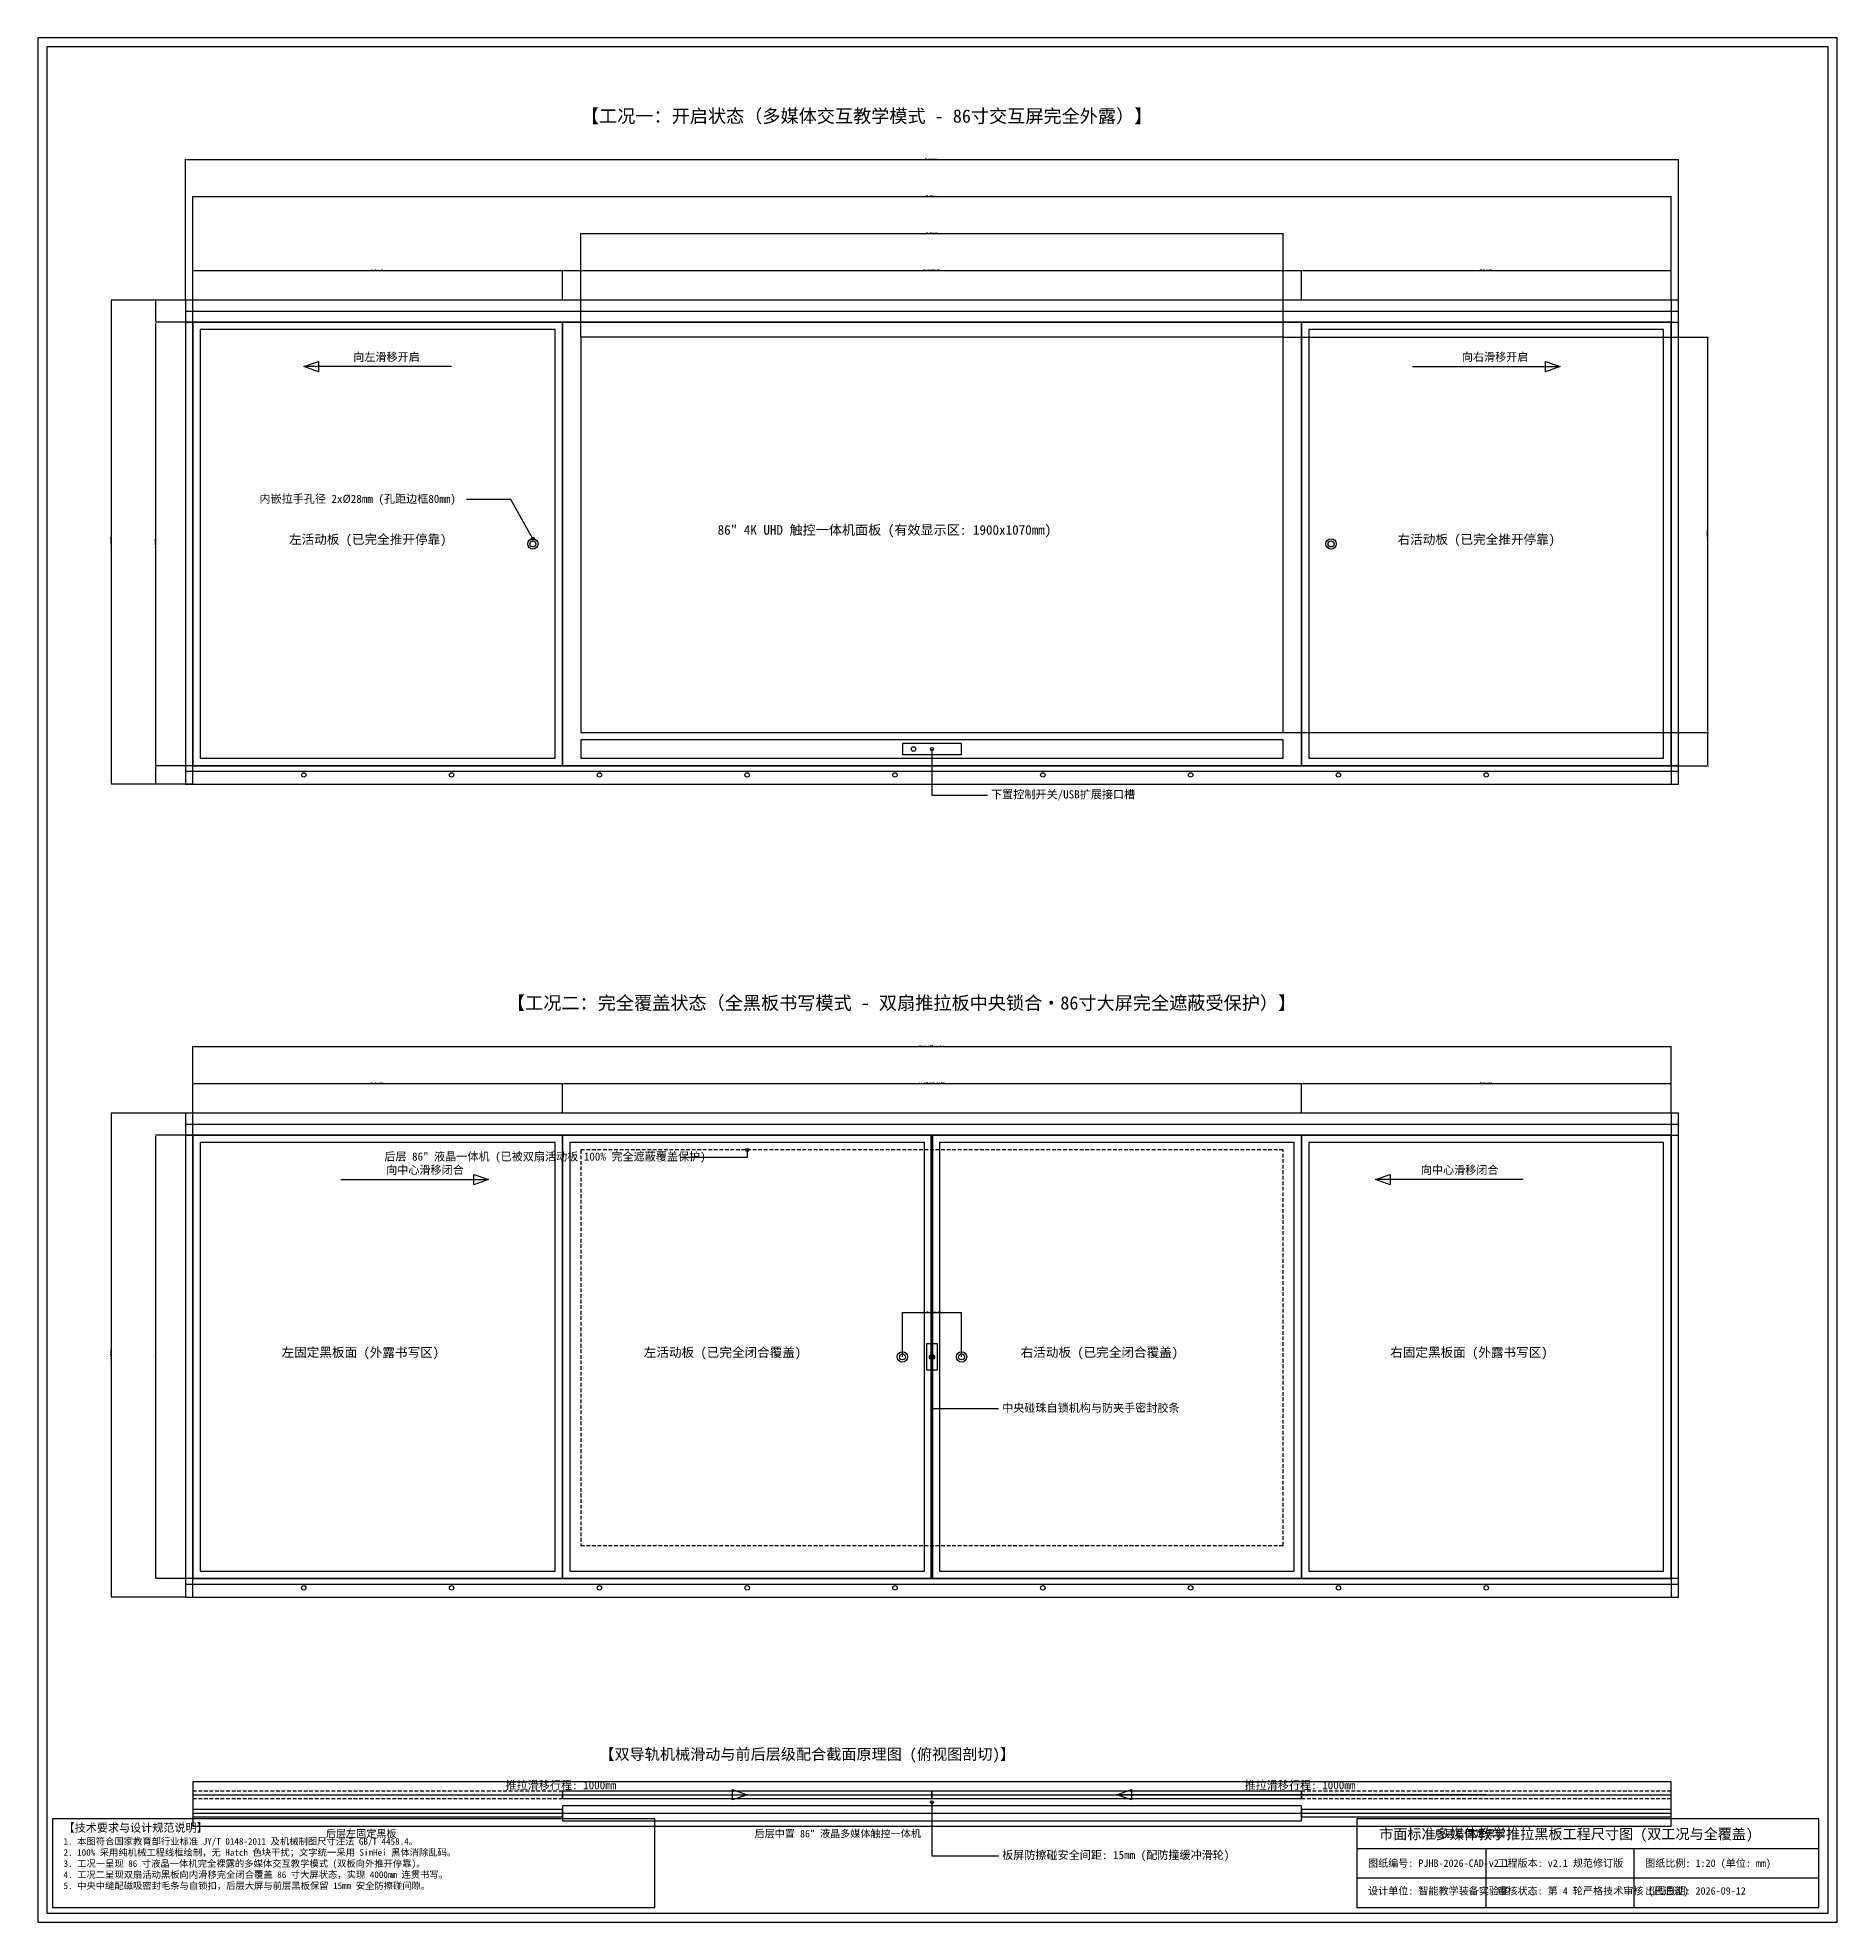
# Model space of a CAD drawing. Header units: millimetres. Extents: x -420 to 4450, y -680 to 4420.
import ezdxf

# ---------------------------------------------------------------- set-up
doc = ezdxf.new("R2010")
doc.units = ezdxf.units.MM
doc.linetypes.add('DASHED', pattern=[0.75, 0.5, -0.25])
for name, color, linetype in [('01_OUTLINE_外框与导轨', 7, 'Continuous'), ('02_PANEL_黑板书写板面', 3, 'Continuous'), ('03_SCREEN_86寸液晶一体机', 4, 'Continuous'), ('04_HIDDEN_后层遮蔽隐线', 2, 'Continuous'), ('05_HARDWARE_五金锁具与拉手', 6, 'Continuous'), ('07_DIM_工程尺寸标注', 2, 'Continuous'), ('08_TEXT_技术说明与图名', 7, 'Continuous'), ('09_BORDER_标准工程图框', 4, 'Continuous')]:
    doc.layers.add(name, color=color, linetype=linetype)
doc.styles.get("Standard").update_dxf_attribs({"font": 'simhei.ttf'})
doc.styles.add('STYLE_GB_CN', font='simhei.ttf')
doc.dimstyles.new('ISO-25', dxfattribs={"dimtxt": 2.5, "dimasz": 2.5, "dimexe": 1.25, "dimexo": 0.625, "dimtad": 1, "dimdsep": 46, "dimtxsty": 'Standard', "dimcen": 2.5, "dimadec": 0, "dimazin": 0, "dimtfac": 1, "dimtmove": 0, "dimatfit": 3, "dimfxl": 1, "dimarcsym": 0})

# ---------------------------------------------------------------- blocks, each defined once
blk = doc.blocks.new('*D22')
at = {"layer": '07_DIM_工程尺寸标注', "color": 0, "lineweight": -2, "transparency": 16777216}
for p, q in [((0, 3710.6), (0, 3791.2)), ((2.5, 3790), (997.5, 3790)), ((1000, 3710.6), (1000, 3791.2))]:
    blk.add_line(p, q, dxfattribs=at)
at = {"layer": '07_DIM_工程尺寸标注', "color": 0, "transparency": 16777216}
for points in [[(2.5, 3790.4), (2.5, 3789.6), (0, 3790)], [(997.5, 3790.4), (997.5, 3789.6), (1000, 3790)]]:
    blk.add_solid(points, dxfattribs=at)
at = {"layer": 'Defpoints', "color": 0, "transparency": 16777216}
for p in [(1000, 3790), (0, 3710), (1000, 3710)]:
    blk.add_point(p, dxfattribs=at)
at = {"layer": '07_DIM_工程尺寸标注', "color": 0, "transparency": 16777216, "insert": (500, 3792.3), "char_height": 2.5, "attachment_point": 5, "style": 'STYLE_GB_CN'}
blk.add_mtext('1000 (左活动板停靠区)', dxfattribs=at)
blk = doc.blocks.new('*D23')
at = {"layer": '07_DIM_工程尺寸标注', "color": 0, "lineweight": -2, "transparency": 16777216}
for p, q in [((1000, 3710.6), (1000, 3791.2)), ((1002.5, 3790), (2997.5, 3790)), ((3000, 3710.6), (3000, 3791.2))]:
    blk.add_line(p, q, dxfattribs=at)
at = {"layer": '07_DIM_工程尺寸标注', "color": 0, "transparency": 16777216}
for points in [[(1002.5, 3790.4), (1002.5, 3789.6), (1000, 3790)], [(2997.5, 3790.4), (2997.5, 3789.6), (3000, 3790)]]:
    blk.add_solid(points, dxfattribs=at)
at = {"layer": 'Defpoints', "color": 0, "transparency": 16777216}
for p in [(3000, 3790), (1000, 3710), (3000, 3710)]:
    blk.add_point(p, dxfattribs=at)
at = {"layer": '07_DIM_工程尺寸标注', "color": 0, "transparency": 16777216, "insert": (2000, 3792.3), "char_height": 2.5, "attachment_point": 5, "style": 'STYLE_GB_CN'}
blk.add_mtext('2000 (86寸多媒体大屏外露区)', dxfattribs=at)
blk = doc.blocks.new('*D24')
at = {"layer": '07_DIM_工程尺寸标注', "color": 0, "lineweight": -2, "transparency": 16777216}
for p, q in [((3000, 3710.6), (3000, 3791.2)), ((3002.5, 3790), (3997.5, 3790)), ((4000, 3710.6), (4000, 3791.2))]:
    blk.add_line(p, q, dxfattribs=at)
at = {"layer": '07_DIM_工程尺寸标注', "color": 0, "transparency": 16777216}
for points in [[(3002.5, 3790.4), (3002.5, 3789.6), (3000, 3790)], [(3997.5, 3790.4), (3997.5, 3789.6), (4000, 3790)]]:
    blk.add_solid(points, dxfattribs=at)
at = {"layer": 'Defpoints', "color": 0, "transparency": 16777216}
for p in [(4000, 3790), (3000, 3710), (4000, 3710)]:
    blk.add_point(p, dxfattribs=at)
at = {"layer": '07_DIM_工程尺寸标注', "color": 0, "transparency": 16777216, "insert": (3500, 3792.3), "char_height": 2.5, "attachment_point": 5, "style": 'STYLE_GB_CN'}
blk.add_mtext('1000 (右活动板停靠区)', dxfattribs=at)
blk = doc.blocks.new('*D25')
at = {"layer": '07_DIM_工程尺寸标注', "color": 0, "lineweight": -2, "transparency": 16777216}
for p, q in [((1050, 3610.6), (1050, 3891.2)), ((1052.5, 3890), (2947.5, 3890)), ((2950, 3610.6), (2950, 3891.2))]:
    blk.add_line(p, q, dxfattribs=at)
at = {"layer": '07_DIM_工程尺寸标注', "color": 0, "transparency": 16777216}
for points in [[(1052.5, 3890.4), (1052.5, 3889.6), (1050, 3890)], [(2947.5, 3890.4), (2947.5, 3889.6), (2950, 3890)]]:
    blk.add_solid(points, dxfattribs=at)
at = {"layer": 'Defpoints', "color": 0, "transparency": 16777216}
for p in [(2950, 3890), (1050, 3610), (2950, 3610)]:
    blk.add_point(p, dxfattribs=at)
at = {"layer": '07_DIM_工程尺寸标注', "color": 0, "transparency": 16777216, "insert": (2000, 3892.3), "char_height": 2.5, "attachment_point": 5, "style": 'STYLE_GB_CN'}
blk.add_mtext('1900 (有效显示宽度)', dxfattribs=at)
blk = doc.blocks.new('*D26')
at = {"layer": '07_DIM_工程尺寸标注', "color": 0, "lineweight": -2, "transparency": 16777216}
for p, q in [((0, 3710.6), (0, 3991.2)), ((2.5, 3990), (3997.5, 3990)), ((4000, 3710.6), (4000, 3991.2))]:
    blk.add_line(p, q, dxfattribs=at)
at = {"layer": '07_DIM_工程尺寸标注', "color": 0, "transparency": 16777216}
for points in [[(2.5, 3990.4), (2.5, 3989.6), (0, 3990)], [(3997.5, 3990.4), (3997.5, 3989.6), (4000, 3990)]]:
    blk.add_solid(points, dxfattribs=at)
at = {"layer": 'Defpoints', "color": 0, "transparency": 16777216}
for p in [(4000, 3990), (0, 3710), (4000, 3710)]:
    blk.add_point(p, dxfattribs=at)
at = {"layer": '07_DIM_工程尺寸标注', "color": 0, "transparency": 16777216, "insert": (2000, 3992.2), "char_height": 2.5, "attachment_point": 5, "style": 'STYLE_GB_CN'}
blk.add_mtext('4000 (整机主体总长)', dxfattribs=at)
blk = doc.blocks.new('*D27')
at = {"layer": '07_DIM_工程尺寸标注', "color": 0, "lineweight": -2, "transparency": 16777216}
for p, q in [((-20, 3710.6), (-20, 4091.2)), ((-17.5, 4090), (4017.5, 4090)), ((4020, 3710.6), (4020, 4091.2))]:
    blk.add_line(p, q, dxfattribs=at)
at = {"layer": '07_DIM_工程尺寸标注', "color": 0, "transparency": 16777216}
for points in [[(-17.5, 4090.4), (-17.5, 4089.6), (-20, 4090)], [(4017.5, 4090.4), (4017.5, 4089.6), (4020, 4090)]]:
    blk.add_solid(points, dxfattribs=at)
at = {"layer": 'Defpoints', "color": 0, "transparency": 16777216}
for p in [(4020, 4090), (-20, 3710), (4020, 3710)]:
    blk.add_point(p, dxfattribs=at)
at = {"layer": '07_DIM_工程尺寸标注', "color": 0, "transparency": 16777216, "insert": (2000, 4092.3), "char_height": 2.5, "attachment_point": 5, "style": 'STYLE_GB_CN'}
blk.add_mtext('4040 (含外框端盖总长)', dxfattribs=at)
blk = doc.blocks.new('*D28')
at = {"layer": '07_DIM_工程尺寸标注', "color": 0, "lineweight": -2, "transparency": 16777216}
for p, q in [((-0.6, 2450), (-101.3, 2450)), ((-0.6, 2400), (-101.3, 2400)), ((-100, 2402.5), (-100, 2447.5))]:
    blk.add_line(p, q, dxfattribs=at)
at = {"layer": '07_DIM_工程尺寸标注', "color": 0, "transparency": 16777216}
for points in [[(-100.4, 2447.5), (-99.6, 2447.5), (-100, 2450)], [(-100.4, 2402.5), (-99.6, 2402.5), (-100, 2400)]]:
    blk.add_solid(points, dxfattribs=at)
at = {"layer": 'Defpoints', "color": 0, "transparency": 16777216}
for p in [(-100, 2450), (0, 2450), (0, 2400)]:
    blk.add_point(p, dxfattribs=at)
at = {"layer": '07_DIM_工程尺寸标注', "color": 0, "transparency": 16777216, "insert": (-101.9, 2425), "char_height": 2.5, "attachment_point": 5, "rotation": 90, "style": 'STYLE_GB_CN'}
blk.add_mtext('50', dxfattribs=at)
blk = doc.blocks.new('*D29')
at = {"layer": '07_DIM_工程尺寸标注', "color": 0, "lineweight": -2, "transparency": 16777216}
for p, q in [((-0.6, 3650), (-101.3, 3650)), ((-100, 2452.5), (-100, 3647.5)), ((-0.6, 2450), (-101.3, 2450))]:
    blk.add_line(p, q, dxfattribs=at)
at = {"layer": '07_DIM_工程尺寸标注', "color": 0, "transparency": 16777216}
for points in [[(-100.4, 3647.5), (-99.6, 3647.5), (-100, 3650)], [(-100.4, 2452.5), (-99.6, 2452.5), (-100, 2450)]]:
    blk.add_solid(points, dxfattribs=at)
at = {"layer": 'Defpoints', "color": 0, "transparency": 16777216}
for p in [(-100, 3650), (0, 3650), (0, 2450)]:
    blk.add_point(p, dxfattribs=at)
at = {"layer": '07_DIM_工程尺寸标注', "color": 0, "transparency": 16777216, "insert": (-102.3, 3050), "char_height": 2.5, "attachment_point": 5, "rotation": 90, "style": 'STYLE_GB_CN'}
blk.add_mtext('1200 (板面净高)', dxfattribs=at)
blk = doc.blocks.new('*D30')
at = {"layer": '07_DIM_工程尺寸标注', "color": 0, "lineweight": -2, "transparency": 16777216}
for p, q in [((-0.6, 3710), (-101.3, 3710)), ((-100, 3652.5), (-100, 3707.5)), ((-0.6, 3650), (-101.3, 3650))]:
    blk.add_line(p, q, dxfattribs=at)
at = {"layer": '07_DIM_工程尺寸标注', "color": 0, "transparency": 16777216}
for points in [[(-100.4, 3707.5), (-99.6, 3707.5), (-100, 3710)], [(-100.4, 3652.5), (-99.6, 3652.5), (-100, 3650)]]:
    blk.add_solid(points, dxfattribs=at)
at = {"layer": 'Defpoints', "color": 0, "transparency": 16777216}
for p in [(-100, 3710), (0, 3710), (0, 3650)]:
    blk.add_point(p, dxfattribs=at)
at = {"layer": '07_DIM_工程尺寸标注', "color": 0, "transparency": 16777216, "insert": (-101.9, 3680), "char_height": 2.5, "attachment_point": 5, "rotation": 90, "style": 'STYLE_GB_CN'}
blk.add_mtext('60', dxfattribs=at)
blk = doc.blocks.new('*D31')
at = {"layer": '07_DIM_工程尺寸标注', "color": 0, "lineweight": -2, "transparency": 16777216}
for p, q in [((-20.6, 3710), (-221.3, 3710)), ((-220, 2402.5), (-220, 3707.5)), ((-20.6, 2400), (-221.3, 2400))]:
    blk.add_line(p, q, dxfattribs=at)
at = {"layer": '07_DIM_工程尺寸标注', "color": 0, "transparency": 16777216}
for points in [[(-220.4, 3707.5), (-219.6, 3707.5), (-220, 3710)], [(-220.4, 2402.5), (-219.6, 2402.5), (-220, 2400)]]:
    blk.add_solid(points, dxfattribs=at)
at = {"layer": 'Defpoints', "color": 0, "transparency": 16777216}
for p in [(-220, 3710), (-20, 3710), (-20, 2400)]:
    blk.add_point(p, dxfattribs=at)
at = {"layer": '07_DIM_工程尺寸标注', "color": 0, "transparency": 16777216, "insert": (-222.3, 3055), "char_height": 2.5, "attachment_point": 5, "rotation": 90, "style": 'STYLE_GB_CN'}
blk.add_mtext('1310 (整机总高度)', dxfattribs=at)
blk = doc.blocks.new('*D32')
at = {"layer": '07_DIM_工程尺寸标注', "color": 0, "lineweight": -2, "transparency": 16777216}
for p, q in [((2950.6, 3610), (4101.3, 3610)), ((4100, 2542.5), (4100, 3607.5)), ((2950.6, 2540), (4101.3, 2540))]:
    blk.add_line(p, q, dxfattribs=at)
at = {"layer": '07_DIM_工程尺寸标注', "color": 0, "transparency": 16777216}
for points in [[(4099.6, 3607.5), (4100.4, 3607.5), (4100, 3610)], [(4099.6, 2542.5), (4100.4, 2542.5), (4100, 2540)]]:
    blk.add_solid(points, dxfattribs=at)
at = {"layer": 'Defpoints', "color": 0, "transparency": 16777216}
for p in [(2950, 3610), (4100, 3610), (2950, 2540)]:
    blk.add_point(p, dxfattribs=at)
at = {"layer": '07_DIM_工程尺寸标注', "color": 0, "transparency": 16777216, "insert": (4097.7, 3075), "char_height": 2.5, "attachment_point": 5, "rotation": 90, "style": 'STYLE_GB_CN'}
blk.add_mtext('1070 (屏幕显示净高)', dxfattribs=at)
blk = doc.blocks.new('*D33')
at = {"layer": '07_DIM_工程尺寸标注', "color": 0, "lineweight": -2, "transparency": 16777216}
for p, q in [((4000.6, 2540), (4101.3, 2540)), ((4100, 2452.5), (4100, 2537.5)), ((4000.6, 2450), (4101.3, 2450))]:
    blk.add_line(p, q, dxfattribs=at)
at = {"layer": '07_DIM_工程尺寸标注', "color": 0, "transparency": 16777216}
for points in [[(4099.6, 2537.5), (4100.4, 2537.5), (4100, 2540)], [(4099.6, 2452.5), (4100.4, 2452.5), (4100, 2450)]]:
    blk.add_solid(points, dxfattribs=at)
at = {"layer": 'Defpoints', "color": 0, "transparency": 16777216}
for p in [(4000, 2540), (4100, 2540), (4000, 2450)]:
    blk.add_point(p, dxfattribs=at)
at = {"layer": '07_DIM_工程尺寸标注', "color": 0, "transparency": 16777216, "insert": (4098.1, 2495), "char_height": 2.5, "attachment_point": 5, "rotation": 90, "style": 'STYLE_GB_CN'}
blk.add_mtext('90', dxfattribs=at)
blk = doc.blocks.new('*D34')
at = {"layer": '07_DIM_工程尺寸标注', "color": 0, "lineweight": -2, "transparency": 16777216}
for p, q in [((0, 1510.6), (0, 1591.2)), ((2.5, 1590), (997.5, 1590)), ((1000, 1510.6), (1000, 1591.2))]:
    blk.add_line(p, q, dxfattribs=at)
at = {"layer": '07_DIM_工程尺寸标注', "color": 0, "transparency": 16777216}
for points in [[(2.5, 1590.4), (2.5, 1589.6), (0, 1590)], [(997.5, 1590.4), (997.5, 1589.6), (1000, 1590)]]:
    blk.add_solid(points, dxfattribs=at)
at = {"layer": 'Defpoints', "color": 0, "transparency": 16777216}
for p in [(1000, 1590), (0, 1510), (1000, 1510)]:
    blk.add_point(p, dxfattribs=at)
at = {"layer": '07_DIM_工程尺寸标注', "color": 0, "transparency": 16777216, "insert": (500, 1592.3), "char_height": 2.5, "attachment_point": 5, "style": 'STYLE_GB_CN'}
blk.add_mtext('1000 (左固定板书写区)', dxfattribs=at)
blk = doc.blocks.new('*D35')
at = {"layer": '07_DIM_工程尺寸标注', "color": 0, "lineweight": -2, "transparency": 16777216}
for p, q in [((1000, 1510.6), (1000, 1591.2)), ((1002.5, 1590), (2997.5, 1590)), ((3000, 1510.6), (3000, 1591.2))]:
    blk.add_line(p, q, dxfattribs=at)
at = {"layer": '07_DIM_工程尺寸标注', "color": 0, "transparency": 16777216}
for points in [[(1002.5, 1590.4), (1002.5, 1589.6), (1000, 1590)], [(2997.5, 1590.4), (2997.5, 1589.6), (3000, 1590)]]:
    blk.add_solid(points, dxfattribs=at)
at = {"layer": 'Defpoints', "color": 0, "transparency": 16777216}
for p in [(3000, 1590), (1000, 1510), (3000, 1510)]:
    blk.add_point(p, dxfattribs=at)
at = {"layer": '07_DIM_工程尺寸标注', "color": 0, "transparency": 16777216, "insert": (2000, 1592.3), "char_height": 2.5, "attachment_point": 5, "style": 'STYLE_GB_CN'}
blk.add_mtext('2000 (双扇闭合完全覆盖区·单扇1000x2)', dxfattribs=at)
blk = doc.blocks.new('*D36')
at = {"layer": '07_DIM_工程尺寸标注', "color": 0, "lineweight": -2, "transparency": 16777216}
for p, q in [((3000, 1510.6), (3000, 1591.2)), ((3002.5, 1590), (3997.5, 1590)), ((4000, 1510.6), (4000, 1591.2))]:
    blk.add_line(p, q, dxfattribs=at)
at = {"layer": '07_DIM_工程尺寸标注', "color": 0, "transparency": 16777216}
for points in [[(3002.5, 1590.4), (3002.5, 1589.6), (3000, 1590)], [(3997.5, 1590.4), (3997.5, 1589.6), (4000, 1590)]]:
    blk.add_solid(points, dxfattribs=at)
at = {"layer": 'Defpoints', "color": 0, "transparency": 16777216}
for p in [(4000, 1590), (3000, 1510), (4000, 1510)]:
    blk.add_point(p, dxfattribs=at)
at = {"layer": '07_DIM_工程尺寸标注', "color": 0, "transparency": 16777216, "insert": (3500, 1592.3), "char_height": 2.5, "attachment_point": 5, "style": 'STYLE_GB_CN'}
blk.add_mtext('1000 (右固定板书写区)', dxfattribs=at)
blk = doc.blocks.new('*D37')
at = {"layer": '07_DIM_工程尺寸标注', "color": 0, "lineweight": -2, "transparency": 16777216}
for p, q in [((1920, 850.6), (1920, 971.2)), ((1922.5, 970), (2077.5, 970)), ((2080, 850.6), (2080, 971.2))]:
    blk.add_line(p, q, dxfattribs=at)
at = {"layer": '07_DIM_工程尺寸标注', "color": 0, "transparency": 16777216}
for points in [[(1922.5, 970.4), (1922.5, 969.6), (1920, 970)], [(2077.5, 970.4), (2077.5, 969.6), (2080, 970)]]:
    blk.add_solid(points, dxfattribs=at)
at = {"layer": 'Defpoints', "color": 0, "transparency": 16777216}
for p in [(2080, 970), (1920, 850), (2080, 850)]:
    blk.add_point(p, dxfattribs=at)
at = {"layer": '07_DIM_工程尺寸标注', "color": 0, "transparency": 16777216, "insert": (2000, 972.3), "char_height": 2.5, "attachment_point": 5, "style": 'STYLE_GB_CN'}
blk.add_mtext('160 (闭合拉手中心距, 2x80)', dxfattribs=at)
blk = doc.blocks.new('*D38')
at = {"layer": '07_DIM_工程尺寸标注', "color": 0, "lineweight": -2, "transparency": 16777216}
for p, q in [((0, 1510.6), (0, 1691.2)), ((2.5, 1690), (3997.5, 1690)), ((4000, 1510.6), (4000, 1691.2))]:
    blk.add_line(p, q, dxfattribs=at)
at = {"layer": '07_DIM_工程尺寸标注', "color": 0, "transparency": 16777216}
for points in [[(2.5, 1690.4), (2.5, 1689.6), (0, 1690)], [(3997.5, 1690.4), (3997.5, 1689.6), (4000, 1690)]]:
    blk.add_solid(points, dxfattribs=at)
at = {"layer": 'Defpoints', "color": 0, "transparency": 16777216}
for p in [(4000, 1690), (0, 1510), (4000, 1510)]:
    blk.add_point(p, dxfattribs=at)
at = {"layer": '07_DIM_工程尺寸标注', "color": 0, "transparency": 16777216, "insert": (2000, 1692.3), "char_height": 2.5, "attachment_point": 5, "style": 'STYLE_GB_CN'}
blk.add_mtext('4000 (全黑板连续超长书写面·总面积4.8㎡)', dxfattribs=at)
blk = doc.blocks.new('*D39')
at = {"layer": '07_DIM_工程尺寸标注', "color": 0, "lineweight": -2, "transparency": 16777216}
for p, q in [((-0.6, 1450), (-101.3, 1450)), ((-100, 252.5), (-100, 1447.5)), ((-0.6, 250), (-101.3, 250))]:
    blk.add_line(p, q, dxfattribs=at)
at = {"layer": '07_DIM_工程尺寸标注', "color": 0, "transparency": 16777216}
for points in [[(-100.4, 1447.5), (-99.6, 1447.5), (-100, 1450)], [(-100.4, 252.5), (-99.6, 252.5), (-100, 250)]]:
    blk.add_solid(points, dxfattribs=at)
at = {"layer": 'Defpoints', "color": 0, "transparency": 16777216}
for p in [(-100, 1450), (0, 1450), (0, 250)]:
    blk.add_point(p, dxfattribs=at)
at = {"layer": '07_DIM_工程尺寸标注', "color": 0, "transparency": 16777216, "insert": (-101.9, 850), "char_height": 2.5, "attachment_point": 5, "rotation": 90, "style": 'STYLE_GB_CN'}
blk.add_mtext('1200', dxfattribs=at)
blk = doc.blocks.new('*D40')
at = {"layer": '07_DIM_工程尺寸标注', "color": 0, "lineweight": -2, "transparency": 16777216}
for p, q in [((-20.6, 1510), (-221.3, 1510)), ((-220, 202.5), (-220, 1507.5)), ((-20.6, 200), (-221.3, 200))]:
    blk.add_line(p, q, dxfattribs=at)
at = {"layer": '07_DIM_工程尺寸标注', "color": 0, "transparency": 16777216}
for points in [[(-220.4, 1507.5), (-219.6, 1507.5), (-220, 1510)], [(-220.4, 202.5), (-219.6, 202.5), (-220, 200)]]:
    blk.add_solid(points, dxfattribs=at)
at = {"layer": 'Defpoints', "color": 0, "transparency": 16777216}
for p in [(-220, 1510), (-20, 1510), (-20, 200)]:
    blk.add_point(p, dxfattribs=at)
at = {"layer": '07_DIM_工程尺寸标注', "color": 0, "transparency": 16777216, "insert": (-222.3, 855), "char_height": 2.5, "attachment_point": 5, "rotation": 90, "style": 'STYLE_GB_CN'}
blk.add_mtext('1310 (整机总高度)', dxfattribs=at)

msp = doc.modelspace()

# ---------------------------------------------------------------- linework, layer by layer
at = {"layer": '01_OUTLINE_外框与导轨'}
for p, q in [((-20, 3680), (4020, 3680)), ((-20, 2435), (4020, 2435)), ((-20, 1480), (4020, 1480)), ((-20, 235), (4020, 235)), ((0, -335), (4000, -335)), ((0, -385), (4000, -385))]:
    msp.add_line(p, q, dxfattribs=at)
for points in [[(-20, 3650), (4020, 3650), (4020, 3710), (-20, 3710)], [(-20, 2400), (0, 2400), (0, 3710), (-20, 3710)], [(4000, 2400), (4020, 2400), (4020, 3710), (4000, 3710)], [(-20, 2400), (4020, 2400), (4020, 2450), (-20, 2450)], [(-20, 1450), (4020, 1450), (4020, 1510), (-20, 1510)], [(-20, 200), (0, 200), (0, 1510), (-20, 1510)], [(4000, 200), (4020, 200), (4020, 1510), (4000, 1510)], [(-20, 200), (4020, 200), (4020, 250), (-20, 250)], [(0, -420), (4000, -420), (4000, -300), (0, -300)]]:
    msp.add_lwpolyline(points, close=True, dxfattribs=at)
for centre in [(300, 2425), (700, 2425), (1100, 2425), (1500, 2425), (1900, 2425), (2300, 2425), (2700, 2425), (3100, 2425), (3500, 2425), (300, 225), (700, 225), (1100, 225), (1500, 225), (1900, 225), (2300, 225), (2700, 225), (3100, 225), (3500, 225)]:
    msp.add_circle(centre, 6, dxfattribs=at)
at = {"layer": '02_PANEL_黑板书写板面'}
for points in [[(0, 2450), (1000, 2450), (1000, 3650), (0, 3650)], [(20, 2470), (980, 2470), (980, 3630), (20, 3630)], [(3000, 2450), (4000, 2450), (4000, 3650), (3000, 3650)], [(3020, 2470), (3980, 2470), (3980, 3630), (3020, 3630)], [(0, 250), (1000, 250), (1000, 1450), (0, 1450)], [(20, 270), (980, 270), (980, 1430), (20, 1430)], [(1000, 250), (2000, 250), (2000, 1450), (1000, 1450)], [(1020, 270), (1980, 270), (1980, 1430), (1020, 1430)], [(2000, 250), (3000, 250), (3000, 1450), (2000, 1450)], [(2020, 270), (2980, 270), (2980, 1430), (2020, 1430)], [(3000, 250), (4000, 250), (4000, 1450), (3000, 1450)], [(3020, 270), (3980, 270), (3980, 1430), (3020, 1430)], [(1000, -345), (2000, -345), (2000, -325), (1000, -325)], [(2000, -345), (3000, -345), (3000, -325), (2000, -325)], [(0, -395), (1000, -395), (1000, -375), (0, -375)], [(3000, -395), (4000, -395), (4000, -375), (3000, -375)]]:
    msp.add_lwpolyline(points, close=True, dxfattribs=at)
at = {"layer": '03_SCREEN_86寸液晶一体机'}
for points in [[(1000, 2450), (3000, 2450), (3000, 3650), (1000, 3650)], [(1050, 2540), (2950, 2540), (2950, 3610), (1050, 3610)], [(1050, 2470), (2950, 2470), (2950, 2520), (1050, 2520)], [(1920, 2480), (2080, 2480), (2080, 2510), (1920, 2510)], [(1000, -405), (3000, -405), (3000, -365), (1000, -365)]]:
    msp.add_lwpolyline(points, close=True, dxfattribs=at)
msp.add_circle((1950, 2495), 6, dxfattribs=at)
at = {"layer": '04_HIDDEN_后层遮蔽隐线', "color": 2, "linetype": 'DASHED', "ltscale": 20}
for points in [[(1000, 250), (3000, 250), (3000, 1450), (1000, 1450)], [(1050, 340), (2950, 340), (2950, 1410), (1050, 1410)], [(0, -345), (1000, -345), (1000, -325), (0, -325)], [(3000, -345), (4000, -345), (4000, -325), (3000, -325)]]:
    msp.add_lwpolyline(points, close=True, dxfattribs=at)
at = {"layer": '05_HARDWARE_五金锁具与拉手', "color": 6}
for p, q in [((700, 3530), (300, 3530)), ((3300, 3530), (3700, 3530)), ((1998, 250), (1998, 1450)), ((2002, 250), (2002, 1450)), ((400, 1330), (800, 1330)), ((3600, 1330), (3200, 1330)), ((2000, 843), (2000, 832)), ((500, -335), (1500, -335)), ((3500, -335), (2500, -335))]:
    msp.add_line(p, q, dxfattribs=at)
for points in [[(300, 3530), (340, 3544), (340, 3516)], [(3700, 3530), (3660, 3516), (3660, 3544)], [(800, 1330), (760, 1316), (760, 1344)], [(3200, 1330), (3240, 1344), (3240, 1316)], [(1985, 815), (2015, 815), (2015, 885), (1985, 885)], [(1500, -335), (1460, -349), (1460, -321)], [(2500, -335), (2540, -321), (2540, -349)]]:
    msp.add_lwpolyline(points, close=True, dxfattribs=at)
at = {"layer": '05_HARDWARE_五金锁具与拉手'}
for centre, radius in [((920, 3050), 14), ((3080, 3050), 14), ((920, 3050), 8), ((3080, 3050), 8), ((1920, 850), 14), ((1920, 850), 8), ((2080, 850), 14), ((2080, 850), 8)]:
    msp.add_circle(centre, radius, dxfattribs=at)
at = {"layer": '05_HARDWARE_五金锁具与拉手', "color": 6}
msp.add_circle((2000, 850), 7, dxfattribs=at)
at = {"layer": '07_DIM_工程尺寸标注', "color": 2}
for p, q in [((860, 3170), (740, 3170)), ((920, 3064), (860, 3170)), ((2000, 2495), (2000, 2370)), ((2000, 2370), (2150, 2370)), ((1500, 1390), (1320, 1390)), ((1500, 1410), (1500, 1390)), ((2000, 850), (2000, 710)), ((2000, 710), (2180, 710)), ((2000, -355), (2000, -500)), ((2000, -500), (2180, -500))]:
    msp.add_line(p, q, dxfattribs=at)
for centre in [(920, 3064), (2000, 2495), (1500, 1410), (2000, 850), (2000, -355)]:
    msp.add_circle(centre, 4, dxfattribs=at)
at = {"layer": '09_BORDER_标准工程图框', "color": 4}
for p, q in [((3150, -480), (4400, -480)), ((3500, -640), (3500, -480)), ((3900, -640), (3900, -480)), ((3150, -560), (4400, -560))]:
    msp.add_line(p, q, dxfattribs=at)
for points in [[(-420, -680), (4450, -680), (4450, 4420), (-420, 4420)], [(-395, -655), (4425, -655), (4425, 4395), (-395, 4395)], [(-380, -640), (1250, -640), (1250, -400), (-380, -400)], [(3150, -640), (4400, -640), (4400, -400), (3150, -400)]]:
    msp.add_lwpolyline(points, close=True, dxfattribs=at)

# ---------------------------------------------------------------- texts
at = {"layer": '05_HARDWARE_五金锁具与拉手', "color": 6, "style": 'STYLE_GB_CN'}
for s, p in [('向左滑移开启', (434, 3545)), ('向右滑移开启', (3434, 3545)), ('向中心滑移闭合', (523, 1345)), ('向中心滑移闭合', (3323, 1345)), ('推拉滑移行程: 1000mm', (846, -320)), ('推拉滑移行程: 1000mm', (2846, -320))]:
    msp.add_text(s, height=22, dxfattribs=at).set_placement(p)
at = {"layer": '08_TEXT_技术说明与图名', "color": 3, "style": 'STYLE_GB_CN'}
for s, height, p in [('【工况一：开启状态（多媒体交互教学模式 - 86寸交互屏完全外露）】', 36, (1050, 4190)), ('【工况二：完全覆盖状态（全黑板书写模式 - 双扇推拉板中央锁合·86寸大屏完全遮蔽受保护）】', 36, (850, 1790)), ('市面标准多媒体教学推拉黑板工程尺寸图 (双工况与全覆盖)', 28, (3210, -455))]:
    msp.add_text(s, height=height, dxfattribs=at).set_placement(p)
at = {"layer": '08_TEXT_技术说明与图名', "color": 2, "style": 'STYLE_GB_CN'}
for s, p in [('内嵌拉手孔径 2xØ28mm (孔距边框80mm)', (180, 3161.2)), ('下置控制开关/USB扩展接口槽', (2160, 2361.2)), ('后层 86" 液晶一体机 (已被双扇活动板 100% 完全遮蔽覆盖保护)', (518, 1381.2)), ('中央碰珠自锁机构与防夹手密封胶条', (2190, 701.2)), ('【技术要求与设计规范说明】', (-350, -435)), ('板屏防擦碰安全间距: 15mm (配防撞缓冲滑轮)', (2190, -508.8))]:
    msp.add_text(s, height=22, dxfattribs=at).set_placement(p)
at = {"layer": '08_TEXT_技术说明与图名', "style": 'STYLE_GB_CN'}
for s, height, p in [('左活动板 (已完全推开停靠)', 25, (260, 3050)), ('86" 4K UHD 触控一体机面板 (有效显示区: 1900x1070mm)', 26, (1420, 3075)), ('右活动板 (已完全推开停靠)', 25, (3260, 3050)), ('左固定黑板面 (外露书写区)', 25, (240, 850)), ('左活动板 (已完全闭合覆盖)', 25, (1220, 850)), ('右活动板 (已完全闭合覆盖)', 25, (2240, 850)), ('右固定黑板面 (外露书写区)', 25, (3240, 850)), ('1. 本图符合国家教育部行业标准 JY/T 0148-2011 及机械制图尺寸注法 GB/T 4458.4。', 18, (-350, -470)), ('后层左固定黑板', 20, (360, -450)), ('后层中置 86" 液晶多媒体触控一体机', 20, (1520, -450)), ('后层右固定黑板', 20, (3360, -450)), ('3. 工况一呈现 86 寸液晶一体机完全裸露的多媒体交互教学模式 (双板向外推开停靠)。', 18, (-350, -530)), ('2. 100% 采用纯机械工程线框绘制，无 Hatch 色块干扰；文字统一采用 SimHei 黑体消除乱码。', 18, (-350, -500)), ('图纸编号: PJHB-2026-CAD-v2.1', 20, (3180, -530)), ('工程版本: v2.1 规范修订版', 20, (3530, -530)), ('图纸比例: 1:20 (单位: mm)', 20, (3930, -530)), ('4. 工况二呈现双扇活动黑板向内滑移完全闭合覆盖 86 寸大屏状态，实现 4000mm 连贯书写。', 18, (-350, -560)), ('5. 中央中缝配磁吸密封毛条与自锁扣，后层大屏与前层黑板保留 15mm 安全防擦碰间隙。', 18, (-350, -590)), ('设计单位: 智能教学装备实验室', 20, (3180, -605)), ('审核状态: 第 4 轮严格技术审核 (已通过)', 20, (3530, -605)), ('出图日期: 2026-09-12', 20, (3930, -605))]:
    msp.add_text(s, height=height, dxfattribs=at).set_placement(p)
at = {"layer": '08_TEXT_技术说明与图名', "color": 4, "style": 'STYLE_GB_CN'}
msp.add_text('【双导轨机械滑动与前后层级配合截面原理图 (俯视图剖切)】', height=30, dxfattribs=at).set_placement((1100, -240))

# ---------------------------------------------------------------- dimensions: what is measured, and where the dimension line sits
at = {"layer": '07_DIM_工程尺寸标注'}
for base, p1, p2, text, picture, middle in [((4020, 4090), (-20, 3710), (4020, 3710), '4040 (含外框端盖总长)', '*D27', (2000, 4092.31)), ((4000, 3990), (0, 3710), (4000, 3710), '4000 (整机主体总长)', '*D26', (2000, 3992.247)), ((2950, 3890), (1050, 3610), (2950, 3610), '1900 (有效显示宽度)', '*D25', (2000, 3892.31)), ((1000, 3790), (0, 3710), (1000, 3710), '1000 (左活动板停靠区)', '*D22', (500, 3792.31)), ((3000, 3790), (1000, 3710), (3000, 3710), '2000 (86寸多媒体大屏外露区)', '*D23', (2000, 3792.282)), ((4000, 3790), (3000, 3710), (4000, 3710), '1000 (右活动板停靠区)', '*D24', (3500, 3792.31)), ((4000, 1690), (0, 1510), (4000, 1510), '4000 (全黑板连续超长书写面·总面积4.8㎡)', '*D38', (2000, 1692.282)), ((1000, 1590), (0, 1510), (1000, 1510), '1000 (左固定板书写区)', '*D34', (500, 1592.31)), ((3000, 1590), (1000, 1510), (3000, 1510), '2000 (双扇闭合完全覆盖区·单扇1000x2)', '*D35', (2000, 1592.31)), ((4000, 1590), (3000, 1510), (4000, 1510), '1000 (右固定板书写区)', '*D36', (3500, 1592.31)), ((2080, 970), (1920, 850), (2080, 850), '160 (闭合拉手中心距, 2x80)', '*D37', (2000, 972.275))]:
    dim = msp.add_linear_dim(base=base, p1=p1, p2=p2, text=text, dimstyle='ISO-25', override={"dimtxsty": 'STYLE_GB_CN'}, dxfattribs=at)
    dim.commit()
    dim.dimension.update_dxf_attribs({"geometry": picture, "text_midpoint": middle})
for base, p1, p2, text, picture, middle in [((-220, 3710), (-20, 2400), (-20, 3710), '1310 (整机总高度)', '*D31', (-222.289, 3055)), ((-100, 3710), (0, 3650), (0, 3710), '60', '*D30', (-101.889, 3680)), ((-100, 3650), (0, 2450), (0, 3650), '1200 (板面净高)', '*D29', (-102.31, 3050)), ((4100, 3610), (2950, 2540), (2950, 3610), '1070 (屏幕显示净高)', '*D32', (4097.697, 3075)), ((4100, 2540), (4000, 2450), (4000, 2540), '90', '*D33', (4098.111, 2495)), ((-100, 2450), (0, 2400), (0, 2450), '50', '*D28', (-101.889, 2425)), ((-220, 1510), (-20, 200), (-20, 1510), '1310 (整机总高度)', '*D40', (-222.289, 855)), ((-100, 1450), (0, 250), (0, 1450), '1200', '*D39', (-101.889, 850))]:
    dim = msp.add_linear_dim(base=base, p1=p1, p2=p2, angle=90, text=text, dimstyle='ISO-25', override={"dimtxsty": 'STYLE_GB_CN'}, dxfattribs=at)
    dim.commit()
    dim.dimension.update_dxf_attribs({"geometry": picture, "text_midpoint": middle})

doc.saveas('drawing.dxf')
